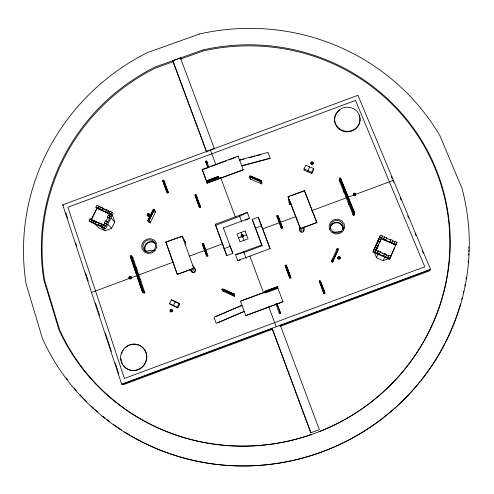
<?xml version="1.0" encoding="UTF-8"?>
<svg xmlns="http://www.w3.org/2000/svg" width="494" height="494" viewBox="0 0 494 494"><rect width="100%" height="100%" fill="white"/><g stroke="black" fill="none" stroke-linecap="round" stroke-linejoin="round"><path stroke-width="0.74" d="M316.882 222.621L304.397 190.598L288.039 196.674L300.408 228.747L316.882 222.621L304.397 190.598M148.885 214.297L148.898 213.76L147.934 213.735L147.206 214.384L147.144 215.335L147.78 216.026L148.743 216.051L149.472 215.396L149.534 214.445L148.898 213.76L147.206 214.384L147.694 214.742L148.206 214.285L147.934 213.735L148.743 216.051L149.472 215.396L148.12 214.594L147.385 214.328L147.144 215.335L148.78 215.915M353.315 194.803L353.34 193.852L354.056 193.191L355.044 193.216L355.736 193.907L355.717 194.864L355.001 195.525L354.007 195.501L353.315 194.803L353.71 194.445L355.736 193.907L355.34 194.272M338.1 257.683L337.773 257.355L340.175 258.411L339.285 258.899L338.087 258.374L338.149 257.337L339.372 256.88L340.199 257.43L340.175 258.411L339.446 259.084L338.439 259.054L337.748 258.337L337.773 257.355L338.501 256.682L339.502 256.713L340.199 257.43L339.816 257.732M310.862 163.687L310.893 162.748L311.603 162.1L312.585 162.118L313.258 162.798L313.227 163.736L312.517 164.385L311.535 164.366L310.862 163.687L311.208 163.298L313.258 162.798L312.906 163.187M319.223 280.888L323.903 293.745L324.935 293.362L324.978 292.701L320.248 280.506L319.223 280.888L323.903 293.745M319.513 282.407L319.532 281.839M320.538 282.025L320.557 281.463L324.62 292.547L322.712 287.638M241.121 236.225L241.165 235.255L241.893 234.594L242.875 234.619L243.542 235.323L243.499 236.293L242.77 236.953L241.782 236.929L241.121 236.225L241.405 235.897L243.542 235.323L243.252 235.644M170.566 311.059L170.072 311.072L172.517 310.164L171.714 311.831L170.726 311.8L170.072 311.072L170.127 310.078L170.875 309.405L171.863 309.435L172.517 310.164L172.455 311.158L171.714 311.831L170.875 309.405L171.134 309.88M323.595 292.93L323.626 292.399M171.832 309.905L171.863 309.435L170.726 311.8L171.727 311.597M149.027 214.371L148.472 215.501L147.335 214.995L149.534 214.445L149.336 214.785L148.577 213.883L147.786 215.483L147.78 216.026L148.101 215.903M130.107 276.998C129.305 275.424 130.379 280.419 131.2 278.208L131.429 277.239L130.787 276.529L129.811 276.498L129.076 277.165L129.008 278.134L129.644 278.851L130.62 278.882L131.361 278.215L131.429 277.239L130.898 277.214L129.008 278.134L129.533 278.159M339.452 178.167L339.23 180.471L353.315 215.421L354.328 215.044L354.686 213.031L340.459 177.791L339.452 178.167L353.667 213.408L353.315 215.421M331.672 261.826L331.832 260.221L337.18 248.445L338.186 248.883L337.976 250.588L332.672 262.265L331.672 261.826L332.172 259.597M339.539 181.236L339.742 179.174L343.818 189.282L343.583 191.271M332.672 262.265L332.839 260.665L338.186 248.883M333.024 261.487L333.178 260.042L337.81 249.841L337.624 251.366M337.044 249.581L337.18 248.445M343.898 192.049L344.164 189.844L345.176 189.468M344.207 192.821L344.448 190.845L348.554 201.021L348.276 202.917M348.591 203.701L348.9 201.589L349.913 201.212M348.906 204.479L349.184 202.589L353.315 212.821L353 214.637M241.782 236.929L242.875 234.619L242.782 235.15M312.43 162.705L312.585 162.118L311.603 162.1M393.841 243.783L394.91 241.331L396.985 242.227L389.445 259.288L372.958 252.113L374.193 249.038L376.255 249.933L376.113 250.372M378.176 251.267L374.051 249.47L374.193 249.038M374.576 248.927L375.977 245.043L378.04 245.938L377.898 246.383L375.835 245.487L375.977 245.043M375.835 245.487L378.651 239.065L380.713 239.954L380.411 240.868M376.959 244.048L377.978 240.887M378.651 239.065L378.503 239.522L380.429 235.082L382.492 235.978L375.224 252.366L383.486 255.96L384.542 253.533L386.617 254.435L386.283 255.287M375.224 252.366L376.255 249.933M376.86 248.815L378.04 245.938M378.639 244.839L378.787 244.394M380.713 239.954L379.676 242.4L377.614 241.51M382.492 235.978L381.294 238.886L395.719 245.123L396.095 244.227L394.021 243.332L393.656 244.227M354.853 193.778L355.044 193.216L354.007 195.501L355.001 195.525L354.056 193.191M378.034 251.699L378.324 250.835L380.399 251.73L380.244 252.162L388.519 255.762M394.44 248.013L390.032 258.158L383.251 260.678L376.558 257.763L377.774 254.206M339.322 257.226L339.502 256.713L338.575 258.881M383.35 239.775L383.671 238.855L385.74 239.751L385.573 240.208L386.623 237.762L384.56 236.867L383.511 239.318M384.56 236.867L384.4 237.33L382.337 236.441M386.623 237.762L386.462 238.219L390.587 240.004L390.766 239.547L392.835 240.442L392.656 240.899L394.725 241.788L394.91 241.331M382.152 253.49L382.313 253.064M387.469 241.554L387.636 241.103M130.675 278.684L129.644 278.851L129.971 277.474L130.787 276.529L131.243 277.523M383.486 255.96L383.647 255.54L387.629 257.763L388.692 255.336L390.766 256.238L390.414 257.084M384.381 253.959L384.542 253.533M383.251 260.678L384.604 257.183M391.594 243.338L391.952 242.437L389.877 241.541L389.704 241.992L390.766 239.547M387.629 257.763L387.802 257.343L389.877 258.245L389.445 259.288M388.346 256.182L388.692 255.336M390.032 258.158L391.52 254.614M396.509 243.357L396.985 242.227M380.399 251.73L379.355 254.163L379.503 253.737L377.435 252.835L377.286 253.261L378.324 250.835M385.561 256.861L386.617 254.435M391.773 242.887L392.835 240.442M374.051 249.47L374.946 247.482L377.008 248.377M372.958 252.113L380.053 236.249M299.308 225.912L299.599 229.945L300.228 231.575L301.859 232.291L303.532 231.667L304.267 230.074L304.1 226.715M311.831 173.456L311.825 172.283L313.579 168.516L305.767 165.2L304.014 168.954L304.057 170.14L311.831 173.456L313.579 169.701L313.579 168.516M309.67 166.855L307.916 170.615L307.941 171.795M234.422 296.314L233.693 295.023L234.162 294.035L222.312 288.657L221.843 289.645L222.677 290.978L234.422 296.314L234.885 295.332L234.162 294.035M261.561 183.885L262.005 182.947L261.536 180.674L249.908 175.66L249.458 176.605L250.026 178.908L261.561 183.885L261.091 181.625L261.536 180.674M177.902 307.916L177.284 307.324L179.168 303.384L171.399 299.809L169.51 303.742L177.902 307.916L179.779 303.989L179.168 303.384M189.665 269.23L191.647 271.916L193.247 272.645L194.92 272.021L195.692 270.416L195.105 268.773L192.79 265.488M185.059 244.382L185.824 242.795L182.761 237.386M147.706 220.571L153.325 209.16L154.276 209.579L155.684 211.586L150.114 222.911L149.169 222.485L147.706 220.571L148.657 220.997L150.114 222.911M148.231 220.003L152.77 210.777M148.657 220.997L154.276 209.579M94.799 223.924L98.911 227.938L105.092 230.741L111.681 228.296L114.799 222.041L112.626 215.662L111.144 214.081L109.23 213.223L110.193 211.296L112.107 212.154L113.237 213.42L105.549 228.79L90.353 221.911L89.093 220.695L90.069 218.768L94.231 221.182M96.367 207.739L111.595 214.581L110.637 216.508L108.266 215.149L107.297 217.076L109.674 218.434L107.741 222.288L105.364 220.942L104.401 222.874L106.778 224.22L105.815 226.153L103.431 224.807L102.462 226.746L102.937 227.221L100.548 225.875L101.517 223.943L99.603 223.078L98.633 225.011L99.121 225.492L95.305 223.77L92.909 222.424L93.879 220.491L96.274 221.837L95.305 223.77M108.242 213.371L107.315 212.364L108.285 210.438L106.371 209.579L105.407 211.506L105.877 212.012M101.029 226.357L101.992 224.424M107.785 212.871L108.742 210.95L108.285 210.438M100.72 223.85L103.901 225.289L104.87 223.356L104.401 222.874M107.297 217.076L107.766 217.576L105.833 221.429L105.364 220.942M110.637 216.508L108.729 215.65L109.687 213.729L109.23 213.223M105.549 228.79L104.376 227.611L105.346 225.672M106.309 223.739L107.278 221.806M109.211 217.94L110.174 216.008M111.144 214.081L112.107 212.154M100.646 209.956L99.689 208.937L100.653 207.017L101.134 207.529L96.849 205.306L95.879 207.227L96.855 208.258L91.069 219.75L90.069 218.768M91.643 219.342L95.49 211.71M95.805 211.08L97.096 208.524M92.909 222.424L93.403 222.905L91.001 221.559L91.97 219.632M98.751 209.104L97.781 208.079L98.751 206.159M91.501 222.047L92.471 220.12M98.269 208.592L99.232 206.677M94.817 223.288L95.787 221.355M102.561 207.869L103.036 208.388L102.073 210.302L101.591 209.789L102.561 207.869L100.653 207.017M272.114 329.375L123.395 384.678L121.654 384.19L62.719 204.874L357.946 95.305L430.54 269.329L429.496 270.848L280.055 326.423M354.822 195.414L355.717 194.864L355.408 194.488L353.34 193.852M312.381 164.311L311.733 162.174L311.232 162.637L311.683 163.78L312.381 163.798L312.906 162.674L312.43 162.193L311.535 164.366L313.227 163.736L312.054 162.878L310.893 162.748M338.131 258.029L339.335 258.56L339.86 257.386L337.748 258.337L338.087 258.374M247.296 212.401L239.615 216.36L215.693 225.245L215.254 224.301L247.296 212.401L249.489 218.231L245.635 220.201M216.218 316.432L241.992 305.348L214.019 317.191L216.205 323.304L244.16 311.35M218.41 322.539L244.24 311.498M214.365 148.645L206.455 151.479L172.783 60.75L180.471 57.897L214.371 148.719M208.054 167.941L205.59 161.297L206.578 160.933L207.332 162.897M162.619 180.434L163.607 180.069L164.267 181.193L168.349 192.617L167.355 192.981L166.713 191.9L162.619 180.434L163.279 181.564M243.27 169.837L207.128 182.928L202.182 169.498L238.12 156.153L243.27 169.837L207.252 183.212L206.294 180.829L218.367 176.346L218.731 177.309L206.653 181.792M202.182 169.498L202.305 169.794L208.771 167.392M211.642 166.324L218.101 163.928M219.54 163.397L225.999 160.995M228.87 159.933L235.329 157.53M166.713 191.9L167.707 191.536L168.349 192.617M207.894 180.501L217.65 176.877M195.927 194.587L200.144 206.165L199.144 206.541L194.926 194.957L195.927 194.587L196.723 196.427M194.926 194.957L195.451 196.025L196.445 195.655L200.644 207.19L199.65 207.56L195.315 195.939L195.729 196.791M182.2 235.99L193.815 268.347L177.327 274.473L165.823 242.066L182.348 236.218L179.458 237.287M165.823 242.066L178.748 237.552M288.07 196.945L289.268 196.501L288.521 198.1L289.009 202.633L289.632 204.238L291.244 204.936L291.096 203.442M290.96 195.877L303.699 191.141M131.083 255.559L130.07 255.935L142.365 291.923L143.902 293.232L144.915 292.856L132.707 257.176L131.083 255.559L143.39 291.54L144.915 292.856M215.254 224.301L226.758 255.694L232.816 253.441L223.418 227.913L249.489 218.231M252.224 219.435L258.245 217.199L270.119 248.587L237.756 260.616L235.564 254.669L261.82 244.913L252.224 219.435L262.048 245.777L243.956 252.496L235.564 254.669M134.146 267.859L135.158 267.476L136.752 268.995M202.176 243.647L203.182 243.27L203.676 244.135L207.949 255.954L206.943 256.324L206.461 255.509L202.176 243.647L202.67 244.511M276.875 215.897L277.881 215.52L282.395 227.296L282.537 228.24L281.531 228.611L276.875 215.897L281.531 228.611M91.52 292.491L129.428 278.412M130.873 277.875L137.357 275.467M138.802 274.93L173.406 262.073M189.264 256.182L222.424 243.863M238.522 237.88L241.875 236.638M243.221 236.138L246.574 234.891M262.672 228.907L295.795 216.607M311.634 210.722L346.195 197.884M348.356 197.081L354.118 194.939M355.557 194.401L393.422 180.341M232.816 253.441L230.284 246.407L224.27 248.643L223.868 247.797M206.461 255.509L207.474 255.132L207.949 255.954M281.382 227.672L282.395 227.296M177.167 274.287L193.815 268.347M300.408 228.747L316.882 222.38M142.365 291.923L143.39 291.54M353.667 213.408L354.686 213.031M285.18 265.402L286.199 265.025L290.799 277.097L290.904 277.819L289.885 278.202L285.18 265.402L289.885 278.202M289.774 277.474L290.799 277.097M264.951 291.225L277.387 286.6L277.77 287.625L277.937 288.311L265.556 292.917L264.951 291.225L265.173 291.898M265.821 291.052L276.591 287.051M245.746 315.61L282.976 301.766L245.746 315.61L240.411 301.099L265.414 291.806M241.208 300.988L265.469 291.973M277.77 287.625L265.334 292.25L265.556 292.917M323.947 293.084L324.978 292.701M280.382 312.733L279.351 313.116L279.511 313.684L280.536 313.301L276.868 303.353M121.654 384.19L430.54 269.329M122.209 384.344L272.676 328.393M279.907 325.7L430.212 269.81M173.382 61.633L155.301 68.098A204.43 199.582 -19.6 0 0 44.608 280.407L59.737 330.214A204.43 199.582 -19.6 0 0 311.405 434.535M180.538 59.07L203.207 50.962A204.43 199.582 -19.6 0 1 441.352 185.892A204.43 199.582 -19.6 0 1 319.383 431.583M310.85 432.75L272.064 328.257L310.837 432.732L319.328 429.694L280.302 325.194L280.401 325.521M270.243 158.401L241.819 166.009L241.739 165.706L270.193 158.092L268.001 152.424L239.565 159.97L239.646 160.278L244.017 159.117M249.118 157.765L254.941 156.215M256.398 155.832L260.77 154.671M237.756 260.616L240.553 259.881M241.165 235.255L243.221 236.33C242.542 238.454 241.757 233.409 242.091 235.132L241.091 232.464M144.761 251.168L154.708 250.174M333.061 232.291L341.484 231.451M131.2 278.208L129.076 277.165L129.582 277.467M129.638 278.357L130.848 277.906L130.447 276.714L129.23 277.165L129.187 277.856L129.99 278.659M172.252 311.121L170.127 310.078L170.609 310.362M304.014 168.954L311.825 172.283M250.736 176.228L260.807 180.569M249.458 176.605L261.091 181.625M379.54 237.071L381.603 237.966M379.392 237.54L395.91 244.672M377.762 241.053L379.824 241.949M375.082 247.037L377.15 247.932M373.297 251.032L375.366 251.934M331.832 260.221L332.839 260.665M103.036 208.388L106.84 210.092L106.371 209.579M108.742 210.95L110.65 211.803L110.193 211.296M103.197 208.906L105.29 209.851M95.879 207.227L97.781 208.079M99.689 208.937L101.591 209.789M105.407 211.506L107.315 212.364M96.855 208.258L110.15 214.229M107.766 217.576L109.674 218.434M104.87 223.356L106.778 224.22M90.569 219.262L94.373 220.979L93.879 220.491M95.009 221.269L100.084 223.56L99.603 223.078M95.496 221.75L98.664 223.183L98.183 222.701M101.202 224.332L102.468 224.906L101.517 223.943M89.093 220.695L91.001 221.559M98.633 225.011L100.548 225.875M102.462 226.746L104.376 227.611M223.862 289.459L233.44 293.807M221.843 289.645L233.693 295.023M179.779 303.989L171.399 299.809M169.51 303.742L177.284 307.324M143.631 292.429L142.247 291.25L138.678 280.796M144.643 292.053L143.266 290.867L139.691 280.419L141.093 281.685M139.289 280.796L138.246 279.851L139.259 279.474L140.821 280.888M140.549 280.092L139.141 278.814L135.591 268.427L137.023 269.786M62.719 204.874L63.411 205.516M174.024 306.132L173.394 305.533L175.284 301.593L175.907 302.211M136.48 268.205L135.047 266.834L131.515 256.51L132.979 257.961M101.091 226.771L105.092 230.741M353.636 194.902L354.118 195.396M311.214 163.81L311.689 164.292M103.431 224.807L103.901 225.289M107.809 224.276L111.681 228.296M241.541 236.28L242.011 236.78M103.975 211.16L104.444 211.667M110.989 217.91L114.799 222.041M108.266 215.149L108.729 215.65M339.285 258.899L338.501 256.682L338.612 257.207M172.832 260.282L171.931 259.146L177.327 274.473M150.485 222.152L149.182 220.429L154.048 210.543L155.314 212.34M190.9 269.434L193.247 272.645M194.92 272.021L192.604 268.798L193.389 267.161L195.692 270.416M183.354 239.034L185.824 242.795M223.461 291.337L222.714 290.139L232.977 294.795L233.637 295.962M167.559 190.987L168.071 191.851M206.653 255.534L202.559 244.604M164.014 181.057L164.539 181.953M207.282 254.509L207.665 255.163M203.565 244.234L203.96 244.919M199.965 205.597L200.644 207.19M229.914 245.555L230.284 246.407M223.418 227.913L223.819 228.846M391.347 176.624L392.236 178.76M392.829 180.18L393.724 182.317M400.245 197.964L401.14 200.101M407.667 215.748L408.557 217.879M415.084 233.532L415.973 235.663M422.5 251.316L423.389 253.447M207.931 182.632L207.554 181.724L218.008 177.84L218.348 178.766M374.409 252.459L376.558 257.763M340.749 178.797L344.831 188.906M345.46 190.468L349.567 200.638M350.203 202.213L354.334 212.445M354.013 214.26L354.328 215.044M205.59 161.297L206.344 163.261M288.039 196.674L300.389 228.506M320.81 282.729L322.168 286.236M286.897 267.297L290.904 277.819M243.641 251.668L246.148 258.411M270.045 248.723L258.245 217.199M277.554 287.292L282.976 301.766M172.783 60.75L206.751 152.263M276.794 303.31L280.536 313.301M275.837 303.736L279.511 313.684M241.547 221.522L239.287 215.378M210.407 150.059L215.81 164.564M220.608 177.457L235.28 216.866M242.795 237.04L244.011 240.312M249.89 256.108L263.617 292.979M268.73 306.718L276.183 326.725M218.793 177.507L219.151 178.47L218.367 176.346M206.578 160.933L209.042 167.571M206.066 162.507L207.906 167.478M202.305 169.794L207.252 183.212M215.693 225.245L226.758 255.694M195.451 196.025L199.65 207.56M203.182 243.27L207.474 255.132M202.954 245.296L206.943 256.324M163.607 180.069L167.707 191.536M166.83 191.511L163.02 181.422L167.355 192.981M191.061 270.274L191.647 271.916M180.471 57.897L180.829 58.916M165.996 242.288L171.091 256.757M171.344 257.485L171.634 258.313M130.509 256.886L134.035 267.211M134.578 268.804L138.129 279.196M266.383 292.609L266.204 292.078L276.973 288.07L277.109 288.62M65.819 212.846L67.505 217.978M75.699 242.894L76.903 246.555M85.579 272.941L88.228 281.006M95.459 302.995L99.56 315.45M105.339 333.042L111.366 351.364M115.219 363.09L118.832 374.082M255.163 227.24L255.423 228.172L261.431 225.943L261.196 224.998M279.079 312.412L279.203 312.869M261.82 244.913L262.048 245.777M280.104 312.029L280.234 312.486M238.12 156.153L238.201 156.468M250.791 179.236L250.285 177.173L260.363 181.514L260.789 183.552M277.387 286.6L277.597 287.465M277.208 216.878L277.338 217.663M285.618 266.976L285.513 266.359L289.577 277.393M278.344 217.292L278.215 216.502L282.241 227.456L277.881 215.52M286.199 265.025L290.596 277.017M281.111 227.073L281.234 227.827M289.151 199.737L289.632 204.238M300.228 231.575L299.951 227.573L301.612 228.296L301.859 232.291M303.322 227.66L303.532 231.667M468.849 246.821A222.874 217.644 -19.6 0 1 468.831 248.34M468.794 249.859A222.874 217.644 -19.6 0 1 468.75 251.384M468.664 253.675A222.874 217.644 -19.6 0 1 468.59 255.207M468.256 260.573A222.874 217.644 -19.6 0 1 468.133 262.11M466.299 277.498A222.874 217.644 -19.6 0 1 466.058 279.036M465.113 284.396A222.874 217.644 -19.6 0 1 464.817 285.927M463.699 291.25A222.874 217.644 -19.6 0 1 463.36 292.769M462.075 298.043A222.874 217.644 -19.6 0 1 461.68 299.537M460.451 304.001A222.874 217.644 -19.6 0 1 445.372 342.398M444.668 343.768A222.874 217.644 -19.6 0 1 421.024 380.355M420.061 381.559A222.874 217.644 -19.6 0 1 170.177 453.739M168.738 453.233A222.874 217.644 -19.6 0 1 131.089 435.844M129.768 435.072A222.874 217.644 -19.6 0 1 124.568 431.892M121.376 429.848A222.874 217.644 -19.6 0 1 113.212 424.235M109.47 421.475A222.874 217.644 -19.6 0 1 107.007 419.585M105.173 418.146A222.874 217.644 -19.6 0 1 102.752 416.195M97.404 411.675A222.874 217.644 -19.6 0 1 95.076 409.612M93.928 408.563A222.874 217.644 -19.6 0 1 91.081 405.92M86.641 401.597A222.874 217.644 -19.6 0 1 83.937 398.837M82.868 397.726A222.874 217.644 -19.6 0 1 80.25 394.916M76.187 390.346A222.874 217.644 -19.6 0 1 74.217 388.031M67.499 379.614A222.874 217.644 -19.6 0 1 66.103 377.756M359.935 118.418A12.721 12.047 -1.4 0 1 344.065 131.46A12.721 12.047 -1.4 0 1 336.982 112.78M337.383 112.28A12.721 12.047 -1.4 0 1 339.779 110.106M359.132 115.368A12.721 12.047 -1.4 0 1 359.842 117.8M129.786 345.04A13.307 12.856 -58.5 0 1 145.724 351.574A13.307 12.856 -58.5 0 1 140.487 368.561A13.307 12.856 -58.5 0 1 123.457 365.541M122.716 364.418A13.307 12.856 -58.5 0 1 121.592 361.941M121.234 360.626A13.307 12.856 -58.5 0 1 120.956 358.582M121.536 353.809A13.307 12.856 -58.5 0 1 122.302 351.87M122.969 350.654A13.307 12.856 -58.5 0 1 123.766 349.505M125.149 347.955A13.307 12.856 -58.5 0 1 129.15 345.294M330.177 228.815A6.453 6.268 4.1 0 1 336.945 222.257A6.453 6.268 4.1 0 1 342.99 229.494M330.14 229.278A6.434 6.249 4.2 0 1 336.562 222.726A6.434 6.249 4.2 0 1 342.997 229.321M145.711 251.637A6.373 6.138 -37.1 0 1 154.888 242.906M146.076 252.045A6.36 6.126 -37.1 0 1 155.233 243.332M353.723 193.765L354.198 194.932L355.408 194.488L354.933 193.321L353.723 193.765M241.436 235.218L241.875 236.398L243.091 235.947L242.647 234.767L241.436 235.218M170.331 310.115L170.757 311.331L171.98 310.874L171.56 309.658L170.331 310.115M344.577 227.753L342.904 231.316L339.594 233.625L335.537 234.057L331.826 232.495L329.455 229.358L329.06 225.505L330.739 221.954L334.043 219.657L338.081 219.225L341.786 220.775L344.17 223.893L344.577 227.753M156.814 247.173L155.036 250.705L151.714 252.996L147.743 253.416L144.192 251.86L142.013 248.741L141.79 244.913L143.575 241.387L146.891 239.108L150.843 238.682L154.394 240.232L156.579 243.332L156.814 247.173M355.55 100.461L67.919 207.227L124.408 378.49L424.747 266.809L355.55 100.461M245.11 230.97L237.071 233.958L239.979 241.813L248.037 238.818L245.11 230.97M199.52 33.975L147.373 52.623A223.498 218.225 -19.6 0 0 26.096 283.865L42.385 338.384A223.498 218.225 -19.6 0 0 319.927 452.646A223.498 218.225 -19.6 0 0 461.952 188.257L439.956 135.794A223.498 218.225 -19.6 0 0 199.52 33.975M202.911 49.925L154.875 67.104A205.004 200.119 -19.6 0 0 43.855 279.968L59.014 329.906A205.004 200.119 -19.6 0 0 315.851 432.923A205.004 200.119 -19.6 0 0 442.247 186.979A205.004 200.119 -19.6 0 0 202.911 49.925M339.403 128.699A12.745 12.066 -1.4 0 0 359.953 121.011A12.745 12.066 -1.4 0 0 342.7 108.025A12.745 12.066 -1.4 0 0 339.403 128.699M137.752 369.629A13.332 12.881 -58.4 0 0 142.167 347.072A13.332 12.881 -58.4 0 0 120.832 355.069A13.332 12.881 -58.4 0 0 137.752 369.629M332.74 231.544A6.508 6.317 4 0 0 343.244 227.629A6.508 6.317 4 0 0 334.463 220.738A6.508 6.317 4 0 0 332.74 231.544M148.07 252.249A6.428 6.194 -37 0 0 155.301 243.808A6.428 6.194 -37 0 0 144.526 242.091A6.428 6.194 -37 0 0 148.07 252.249"/></g></svg>
